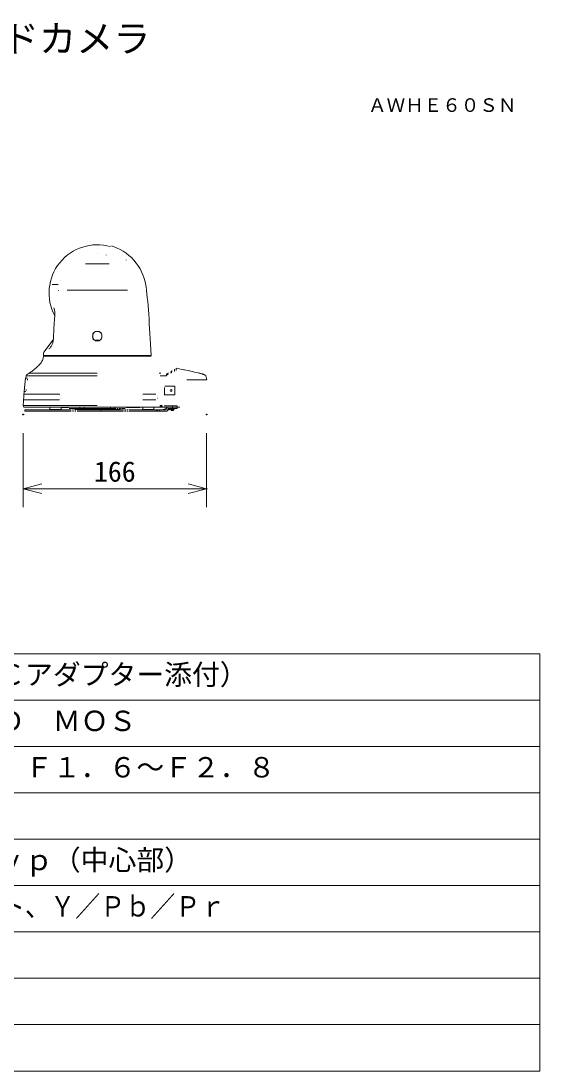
# Model space of a CAD drawing. Units: millimetres, scale not verified. Extents: x -62 to 63, y -56 to 57.
# Drawn here: x 6.6 to 62.5, y -56.5 to 56.7 of the extents above; entities that cross this region are included whole.
import ezdxf
from ezdxf.enums import TextEntityAlignment as Align

# ---------------------------------------------------------------- set-up
doc = ezdxf.new("R2010")
doc.units = ezdxf.units.MM
doc.header["$LTSCALE"] = 0.125
doc.header["$PDMODE"] = 32
doc.header["$PDSIZE"] = 0.0625
doc.linetypes.add('USER1', pattern=[45, 40, -1, 1, -1, 1, -1])
doc.linetypes.add('USER2', pattern=[0.6, 0.375, -0.075, 0.075, -0.075])
for name, color, linetype, lineweight in [('0-0_0', 7, 'Continuous', 18), ('0-2_WAKU', 1, 'Continuous', 18), ('0-4_GAIKEI', 1, 'Continuous', 18), ('0-5_SUNPO', 7, 'Continuous', 18)]:
    doc.layers.add(name, color=color, linetype=linetype, lineweight=lineweight)
for name, color, linetype in [('0-1_DEFPOINTS', 7, 'Continuous'), ('0-3_MOJI1', 7, 'Continuous'), ('0-6_TOUROKU', 7, 'Continuous')]:
    doc.layers.add(name, color=color, linetype=linetype)
doc.styles.add('ＭＳ ゴシック', font='')
doc.styles.get('ＭＳ ゴシック').set_extended_font_data('MS Gothic')

# ---------------------------------------------------------------- blocks, each defined once
blk = doc.blocks.new('_OPEN30')
at = {"layer": '0-0_0'}
blk.add_line((0, 0), (-1, 0), dxfattribs=at)
blk.add_lwpolyline([(-1, 0.26795), (0, 0), (-1, -0.26795)], dxfattribs=at)
blk = doc.blocks.new('D4')
at = {"layer": '0-1_DEFPOINTS'}
for p in [(8.3658, 6.5804), (28.146, 6.5804), (28.146, -1.4196)]:
    blk.add_point(p, dxfattribs=at)
at = {"layer": '0-5_SUNPO'}
for p, q in [((8.3658, 4.5804), (8.3658, -3.4196)), ((28.146, 4.5804), (28.146, -3.4196)), ((10.3658, -1.4196), (26.146, -1.4196))]:
    blk.add_line(p, q, dxfattribs=at)
at = {"layer": '0-5_SUNPO', "xscale": 2, "yscale": 2, "rotation": 180}
blk.add_blockref('_OPEN30', (8.3658, -1.4196), dxfattribs=at)
at = {"layer": '0-5_SUNPO', "xscale": 2, "yscale": 2}
blk.add_blockref('_OPEN30', (28.146, -1.4196), dxfattribs=at)
at = {"layer": '0-5_SUNPO', "style": 'ＭＳ ゴシック'}
blk.add_text('166', height=2.199, dxfattribs=at).set_placement((16.0059, -1.3296), align=Align.BOTTOM_LEFT)

msp = doc.modelspace()

# ---------------------------------------------------------------- linework, layer by layer
at = {"layer": '0-2_WAKU', "color": 4}
for p, q in [((62.5283, -11.4999), (-62.4717, -11.4999)), ((62.5283, -56.4999), (62.5283, -11.4999)), ((-62.4717, -56.4999), (62.5283, -56.4999))]:
    msp.add_line(p, q, dxfattribs=at)
at = {"layer": '0-2_WAKU'}
for p, q in [((62.5283, -16.4999), (-62.4717, -16.4999)), ((62.5283, -21.4999), (-62.4717, -21.4999)), ((62.5283, -26.4999), (-62.4717, -26.4999)), ((62.5283, -31.4999), (-62.4717, -31.4999)), ((62.5283, -36.4999), (-62.4717, -36.4999)), ((62.5283, -41.4999), (-62.4717, -41.4999)), ((62.5283, -46.4999), (-62.4717, -46.4999)), ((62.5283, -51.4999), (-62.4717, -51.4999))]:
    msp.add_line(p, q, dxfattribs=at)
at = {"layer": '0-4_GAIKEI', "linetype": 'USER2'}
msp.add_line((14.8102, 31.6166), (14.8102, 31.6275), dxfattribs=at)
at = {"layer": '0-4_GAIKEI'}
for p, q in [((15.785, 31.5028), (15.785, 31.5141)), ((17.925, 30.9627), (17.925, 30.9815)), ((13.5279, 30.5681), (16.0924, 30.5681)), ((10.6073, 28.3055), (9.9495, 28.3056)), ((10.6386, 27.7057), (10.6227, 27.7057)), ((10.6365, 27.6873), (10.6252, 27.7007)), ((11.566, 27.7069), (18.0543, 27.7069)), ((14.294, 22.8882), (14.3159, 22.8863)), ((14.6102, 23.2247), (14.6102, 23.2458)), ((14.6602, 23.2372), (14.6602, 23.2553)), ((14.6776, 23.2718), (14.6788, 23.2578)), ((14.9427, 23.2718), (14.9415, 23.2578)), ((14.9602, 23.2372), (14.9602, 23.2553)), ((15.0102, 23.2458), (15.0102, 23.2247)), ((15.3263, 22.8882), (15.3045, 22.8863)), ((14.2934, 22.623), (14.3159, 22.625)), ((14.5302, 22.3217), (14.5302, 22.2842)), ((14.6102, 22.2547), (14.6102, 22.288)), ((14.6602, 22.3257), (14.6602, 22.2741)), ((14.9602, 22.3257), (14.6602, 22.3257)), ((14.6602, 22.3057), (14.6979, 22.3057)), ((14.6774, 22.2371), (14.6783, 22.2478)), ((14.7036, 22.2657), (14.6952, 22.3239)), ((14.6952, 22.3239), (14.9251, 22.3239)), ((14.704, 22.2463), (14.7036, 22.2657)), ((14.7036, 22.2657), (14.9167, 22.2657)), ((14.9163, 22.2463), (14.9167, 22.2657)), ((14.9167, 22.2657), (14.9251, 22.3239)), ((14.9224, 22.3057), (14.9602, 22.3057)), ((14.9429, 22.2371), (14.942, 22.2478)), ((14.9602, 22.2741), (14.9602, 22.3257)), ((15.0102, 22.288), (15.0102, 22.2547)), ((15.0902, 22.2842), (15.0902, 22.3217)), ((15.3269, 22.623), (15.3045, 22.625)), ((7.0902, 18.2291), (7.2959, 18.2039)), ((7.2093, 18.2145), (7.2119, 18.2354)), ((7.4826, 18.7691), (14.8102, 18.7691)), ((21.4675, 18.7691), (21.5528, 18.7691)), ((21.5528, 18.7691), (21.6455, 18.7691)), ((7.1502, 16.99), (7.1383, 16.8933)), ((7.287, 18.1042), (7.2743, 18.0007)), ((7.287, 18.1042), (7.2894, 18.1039)), ((22.0702, 17.2169), (22.0702, 16.4157)), ((22.0786, 17.3657), (23.1602, 17.3657)), ((23.1602, 17.3657), (23.1602, 16.4157)), ((10.6957, 15.8857), (6.8563, 15.8857)), ((10.7416, 15.8957), (6.8669, 15.8957)), ((6.8969, 16.5057), (10.716, 16.5057)), ((6.9062, 16.4957), (10.7613, 16.4957)), ((6.9172, 16.8197), (7.1247, 16.7942)), ((7.0345, 16.7907), (6.9188, 16.7907)), ((7.0345, 16.7907), (7.0363, 16.8051)), ((7.1065, 16.766), (7.1058, 16.7661)), ((7.1383, 16.8933), (7.1408, 16.893)), ((10.827, 16.011), (10.8234, 16.011)), ((10.8355, 16.3803), (10.839, 16.3803)), ((19.5377, 16.3207), (19.5533, 16.3207)), ((19.5381, 16.0707), (19.5561, 16.0707)), ((19.7303, 16.5057), (21.1191, 16.5057)), ((21.1261, 15.8857), (19.7374, 15.8857)), ((19.7481, 16.4957), (21.1006, 16.4957)), ((19.7547, 15.8957), (21.1071, 15.8957)), ((20.2604, 15.8857), (20.2604, 15.8957)), ((20.5571, 15.8857), (20.5571, 15.8957)), ((21.3169, 16.3328), (21.2995, 16.3328)), ((21.32, 16.0585), (21.2995, 16.0585)), ((22.0346, 16.4157), (23.1602, 16.4157)), ((9.7102, 15.1057), (9.7102, 14.8397)), ((10.9102, 14.8397), (9.7102, 14.8397)), ((10.9102, 15.1057), (10.9102, 14.8397)), ((19.7102, 15.1057), (19.7102, 14.8397)), ((20.9102, 14.8397), (19.7102, 14.8397)), ((20.9102, 15.1057), (20.9102, 14.8397)), ((21.5804, 15.1057), (21.5935, 15.2589)), ((21.7014, 15.2589), (21.5935, 15.2589)), ((21.6882, 15.1057), (21.7014, 15.2589)), ((21.7553, 15.2589), (21.7014, 15.2589)), ((21.7421, 15.1057), (21.7553, 15.2589)), ((21.7969, 15.1057), (21.8102, 15.2589)), ((22.0042, 15.2257), (23.4102, 15.2257)), ((22.9102, 15.2257), (22.9102, 15.1057)), ((23.4102, 15.1057), (23.4102, 15.2257))]:
    msp.add_line(p, q, dxfattribs=at)
at = {"layer": '0-4_GAIKEI', "color": 7}
for p, q in [((18.7402, 30.9351), (18.7402, 30.9567)), ((10.8473, 28.7057), (10.8313, 28.7057)), ((10.836, 28.7107), (10.8488, 28.7107)), ((10.0982, 22.6501), (10.0898, 22.6504)), ((10.0733, 22.3505), (9.0378, 21.0179)), ((20.6105, 20.5857), (9.0099, 20.5857)), ((9.0276, 20.9902), (9.0102, 20.6557)), ((9.0102, 20.6557), (20.6102, 20.6557)), ((9.1802, 20.6557), (9.1802, 20.5857)), ((20.4402, 20.6057), (10.3766, 20.6057)), ((20.4402, 20.6057), (20.4402, 20.5857)), ((23.3002, 19.3082), (23.3002, 19.048)), ((6.9171, 16.8197), (7.0902, 18.2291)), ((7.1296, 18.4635), (7.0948, 18.2507)), ((7.1294, 18.4635), (14.8102, 18.4635)), ((22.1645, 18.4635), (21.5918, 18.4635)), ((22.2856, 18.6767), (22.2422, 18.4491)), ((22.3373, 18.7221), (22.2953, 18.4982)), ((22.4017, 18.7691), (22.403, 18.5728)), ((22.4526, 18.8032), (22.4158, 18.5805)), ((22.7722, 18.9902), (22.7475, 18.7554)), ((22.8453, 19.03), (22.8236, 18.7922)), ((23.1416, 19.1995), (23.1335, 18.9484)), ((6.8823, 16.1407), (6.8774, 16.0645)), ((6.8954, 16.1407), (6.8823, 16.1407)), ((6.8887, 16.1627), (6.8876, 16.1457)), ((6.897, 16.1457), (6.8876, 16.1457)), ((6.8909, 16.1964), (6.8887, 16.1627)), ((6.8895, 16.2507), (6.9025, 16.2507)), ((6.8925, 16.2212), (6.8909, 16.1964)), ((6.8941, 16.2457), (6.8925, 16.2212)), ((6.8941, 16.2457), (6.9035, 16.2457)), ((6.8989, 15.1057), (6.8191, 15.2603)), ((14.8102, 15.2603), (6.8191, 15.2603)), ((6.8989, 15.1057), (23.4102, 15.1057))]:
    msp.add_line(p, q, dxfattribs=at)
at = {"layer": '0-4_GAIKEI', "linetype": 'USER1'}
for p, q in [((23.9551, 19.1727), (23.3001, 19.3082)), ((23.9551, 19.1727), (23.3001, 19.3082)), ((24.1953, 19.1214), (23.9551, 19.1727)), ((24.5922, 19.0366), (24.1415, 19.1329)), ((25.1986, 18.9019), (24.5922, 19.0366)), ((25.2714, 18.885), (25.1986, 18.9019)), ((25.6757, 18.7913), (25.2714, 18.885)), ((25.6709, 18.7925), (25.7671, 18.7691)), ((25.8145, 18.7575), (25.7671, 18.7691)), ((26.4938, 18.4912), (26.4853, 18.5071)), ((26.4994, 18.475), (26.4938, 18.4912)), ((26.5026, 18.4635), (26.4994, 18.475)), ((26.6032, 18.0557), (26.5026, 18.4635)), ((26.6032, 18.0557), (24.4554, 18.0557)), ((7.0102, 14.8157), (7.0102, 14.6557)), ((7.0102, 14.8157), (22.2502, 14.8157)), ((10.9102, 15.075), (11.708, 15.075)), ((11.7942, 14.9457), (17.8261, 14.9457)), ((12.2602, 14.9457), (12.4747, 14.8457)), ((12.4747, 14.8457), (17.1456, 14.8457)), ((12.9159, 15.1057), (12.9159, 14.9457)), ((13.1102, 14.8457), (13.1102, 14.8157)), ((13.3912, 15.1057), (13.3912, 14.9457)), ((13.6102, 14.8457), (13.6102, 14.8157)), ((14.5061, 14.8252), (14.5182, 14.8457)), ((15.1021, 14.8457), (15.1142, 14.8252)), ((15.2078, 14.8157), (15.2078, 14.6557)), ((16.0102, 14.8157), (16.0102, 14.8457)), ((16.2291, 14.9457), (16.2291, 15.1057)), ((16.5102, 14.8157), (16.5102, 14.8457)), ((16.7044, 14.9457), (16.7044, 15.1057)), ((17.3602, 14.9457), (17.1456, 14.8457)), ((17.9124, 15.075), (19.4124, 15.075)), ((21.1468, 14.8157), (21.1468, 14.6557)), ((21.3102, 14.8157), (21.3102, 14.6557)), ((21.5102, 14.8157), (21.5102, 14.6557)), ((22.2502, 14.9336), (21.8102, 14.8157)), ((22.2502, 14.9357), (22.2502, 14.8157)), ((22.4073, 14.7871), (22.7134, 14.8337)), ((22.4098, 14.8107), (22.7052, 14.8898)), ((23.4102, 15.0957), (22.4102, 15.0957)), ((22.4102, 14.9357), (23.4102, 14.9357)), ((22.4102, 14.8157), (22.4102, 14.9357)), ((22.4113, 14.8079), (22.7104, 14.8535)), ((22.4626, 14.7955), (22.4553, 14.8229)), ((22.4794, 14.8293), (22.4823, 14.8187)), ((22.5277, 14.8423), (22.5027, 14.9357)), ((22.5812, 14.8359), (22.5629, 14.831)), ((22.576, 14.8552), (22.5812, 14.8359)), ((22.6243, 14.8682), (22.6062, 14.9357)), ((22.7052, 14.9357), (22.7052, 14.8557)), ((23.1152, 14.8557), (22.7052, 14.8557)), ((22.7194, 14.8557), (22.7104, 14.8535)), ((22.7151, 14.834), (22.7852, 14.8511)), ((22.7852, 15.1057), (22.7852, 15.0957)), ((22.7852, 14.8557), (22.7852, 14.7457)), ((22.7856, 14.7457), (23.0347, 14.7457)), ((22.9102, 14.9357), (22.9102, 15.0957)), ((23.0352, 15.1057), (23.0352, 15.0957)), ((23.0352, 14.8557), (23.0352, 14.7457)), ((23.1152, 14.9357), (23.1152, 14.8557)), ((23.2854, 15.1057), (23.288, 15.0957)), ((23.4102, 15.0787), (23.5106, 15.1057)), ((23.4102, 15.1057), (23.7132, 15.1057)), ((23.4102, 14.9357), (23.4102, 15.0957)), ((7.0102, 14.6557), (22.2502, 14.6557)), ((21.9048, 14.6557), (21.905, 14.6547)), ((22.1403, 14.6557), (22.1379, 14.655)), ((22.3794, 14.7197), (22.3776, 14.7192)), ((22.379, 14.721), (22.3794, 14.7197))]:
    msp.add_line(p, q, dxfattribs=at)
at = {"layer": '0-4_GAIKEI', "color": 7}
for points in [[(18.7402, 30.9566), (18.4881, 31.2176), (18.2124, 31.466), (17.9204, 31.6944), (17.6131, 31.9017), (17.2922, 32.0869), (16.9592, 32.2492), (16.6157, 32.3878), (16.3452, 32.4779)], [(20.0066, 28.4253), (19.9326, 28.7435), (19.84, 29.0626), (19.7263, 29.3757), (19.5841, 29.697), (19.4167, 30.0178), (19.2252, 30.3308), (19.0095, 30.633), (18.7602, 30.9343)], [(20.4196, 24.0814), (20.3863, 24.6028), (20.3521, 25.1059), (20.317, 25.5874), (20.281, 26.0475), (20.2437, 26.4869), (20.2046, 26.9073), (20.1624, 27.3161), (20.1159, 27.7136), (20.0643, 28.0883), (20.0066, 28.4252)], [(10.1344, 25.8016), (10.1652, 25.7041), (10.1912, 25.6055), (10.2106, 25.5145), (10.2232, 25.4373), (10.2311, 25.3683), (10.2366, 25.2912), (10.2395, 25.2055), (10.2394, 25.1079), (10.2357, 24.9973), (10.2282, 24.8825)], [(10.2282, 24.8825), (10.2257, 24.8515), (10.217, 24.744), (10.2081, 24.6325), (10.1991, 24.5172), (10.19, 24.3983), (10.1809, 24.2757), (10.1718, 24.1492), (10.1628, 24.019), (10.1539, 23.885), (10.1453, 23.7471), (10.1367, 23.6049), (10.1284, 23.4582), (10.1203, 23.3064), (10.1123, 23.1493), (10.1045, 22.9865), (10.0969, 22.8176), (10.0898, 22.6504)], [(20.6102, 20.6557), (20.544, 21.9021), (20.4807, 23.0492), (20.4196, 24.0814)], [(10.0898, 22.6504), (10.0851, 22.5327), (10.0788, 22.4148), (10.0694, 22.3038), (10.0557, 22.1991), (10.0372, 22.1005), (10.0137, 22.008), (9.9853, 21.9215), (9.9522, 21.8407), (9.9147, 21.7648), (9.8729, 21.6932), (9.8271, 21.6253), (9.7778, 21.5614), (9.7261, 21.5017), (9.6726, 21.4463), (9.6182, 21.395), (9.5992, 21.3781)], [(9.0099, 20.5857), (9.0052, 20.5118), (8.9942, 20.4371), (8.9772, 20.3616), (8.9539, 20.2853), (8.9245, 20.2081), (8.889, 20.1301), (8.8473, 20.0513), (8.7994, 19.9716), (8.7454, 19.8911), (8.6852, 19.8098), (8.6188, 19.7276), (8.5463, 19.6447), (8.4676, 19.5608), (8.3828, 19.4762), (8.2918, 19.3907), (8.1947, 19.3044), (8.0914, 19.2173), (7.9819, 19.1293), (7.8663, 19.0405), (7.7445, 18.9509), (7.6166, 18.8604), (7.4825, 18.7691)], [(7.4826, 18.7691), (7.419, 18.728), (7.358, 18.6886), (7.3016, 18.6503), (7.2491, 18.6118), (7.1991, 18.5705), (7.1531, 18.5211), (7.1294, 18.4635)], [(6.8563, 15.8857), (6.8451, 15.7023), (6.8191, 15.2603)], [(6.8774, 16.0645), (6.874, 16.0094), (6.8704, 15.9531), (6.8669, 15.8957)], [(6.9062, 16.4957), (6.9032, 16.4536), (6.9002, 16.4101), (6.8971, 16.3651), (6.894, 16.3186), (6.8895, 16.2507)], [(6.9188, 16.7907), (6.9132, 16.7218), (6.8969, 16.5057)]]:
    msp.add_lwpolyline(points, dxfattribs=at)
at = {"layer": '0-4_GAIKEI', "linetype": 'USER1'}
for points in [[(26.4275, 18.5552), (26.4154, 18.562), (26.3863, 18.5768), (26.3544, 18.5913), (26.3205, 18.6054), (26.2846, 18.6193), (26.2466, 18.633), (26.2067, 18.6468), (26.1647, 18.6605), (26.1207, 18.6742), (26.0745, 18.6881), (26.0264, 18.7019), (25.9761, 18.7157), (25.9239, 18.7296), (25.8699, 18.7435), (25.8145, 18.7575)], [(26.4853, 18.5071), (26.473, 18.5218), (26.4642, 18.5298)]]:
    msp.add_lwpolyline(points, dxfattribs=at)
at = {"layer": '0-4_GAIKEI'}
msp.add_circle((22.7602, 16.8907), 0.1, dxfattribs=at)
at = {"layer": '0-4_GAIKEI', "color": 7}
for centre, radius, start, end in [((14.8102, 27.4057), 5.2, 74.1086, 208.14578), ((20.4902, 20.6057), 0.05, 90, 180)]:
    msp.add_arc(centre, radius, start, end, dxfattribs=at)
at = {"layer": '0-4_GAIKEI'}
for centre, radius, start, end in [((15.8102, 22.7557), 1.5, 175.00275, 184.99725), ((14.7143, 22.8515), 0.4, 105.09695, 175.00275), ((15.8202, 22.7557), 1.5, 175.4853, 184.5147), ((14.7236, 22.8422), 0.4, 94.51472, 175.48536), ((14.7143, 22.8515), 0.4079, 94.99725, 104.79925), ((14.8102, 21.7557), 1.5079, 85.00275, 94.99725), ((14.8102, 21.7457), 1.5, 85.48528, 94.51473), ((14.8967, 22.8422), 0.4, 4.51462, 85.48528), ((14.906, 22.8515), 0.4079, 75.20075, 85.00275), ((14.906, 22.8515), 0.4, 4.99725, 74.90305), ((13.8002, 22.7557), 1.5, 355.4853, 4.5147), ((13.8102, 22.7557), 1.5, 355.00275, 4.99725), ((14.7143, 22.6598), 0.4, 184.99725, 242.58365), ((14.7236, 22.6691), 0.4, 184.51462, 260.87824), ((14.7143, 22.6598), 0.4183, 243.87927, 255.57969), ((14.7143, 22.6598), 0.4136, 255.55444, 265.00275), ((14.8102, 23.7557), 1.5136, 265.00275, 274.99725), ((14.906, 22.6598), 0.4136, 274.99725, 284.58838), ((14.8967, 22.6691), 0.4, 279.12176, 355.48536), ((14.906, 22.6598), 0.4183, 284.42031, 296.12073), ((14.906, 22.6598), 0.4, 297.41635, 355.00275)]:
    msp.add_arc(centre, radius, start, end, dxfattribs=at)
at = {"layer": '0-4_GAIKEI', "linetype": 'USER1'}
for centre, radius, start, end in [((14.4544, 14.8557), 0.06, 317.87179, 329.48976), ((15.1659, 14.8557), 0.06, 210.51024, 222.12821), ((22.4102, 14.9357), 0.16, 90, 180), ((22.2502, 14.8157), 0.16, 270, 0), ((22.7104, 14.8535), 0.02, 278.65809, 283.65809)]:
    msp.add_arc(centre, radius, start, end, dxfattribs=at)

# ---------------------------------------------------------------- block references
at = {"layer": '0-5_SUNPO'}
msp.add_blockref('D4', (-1.5467, 7.7228), dxfattribs=at)

# ---------------------------------------------------------------- texts
at = {"layer": '0-3_MOJI1', "style": 'ＭＳ ゴシック'}
for s, height, p in [('ＨＤインテグレーテッドカメラ', 2.933, (-35.4717, 52.5001)), ('ＤＣ１２Ｖ\u3000（ＡＣアダプター添付）', 2.199, (-19.9717, -15.4999)), ('１／３型\u3000フルＨＤ\u3000ＭＯＳ', 2.199, (-19.9717, -20.4999)), ('電動１８倍ズーム\u3000Ｆ１．６～Ｆ２．８', 2.199, (-19.9717, -25.4999)), ('８５０ＴＶ本\u3000Ｔｙｐ（中心部）', 2.199, (-19.9717, -35.4999))]:
    msp.add_text(s, height=height, dxfattribs=at).set_placement(p, align=Align.BOTTOM_LEFT)
at = {"layer": '0-3_MOJI1', "style": 'ＭＳ ゴシック', "width": 0.9}
msp.add_text('ＳＤＩ、コンポジット、Ｙ／Ｐｂ／Ｐｒ', height=2.199, dxfattribs=at).set_placement((-19.9717, -40.4999), align=Align.BOTTOM_LEFT)
at = {"layer": '0-6_TOUROKU', "style": 'ＭＳ ゴシック'}
msp.add_text('ＡＷＨＥ６０ＳＮ', height=1.466, dxfattribs=at).set_placement((43.9949, 46.5001), align=Align.BOTTOM_LEFT)

doc.saveas('drawing.dxf')
